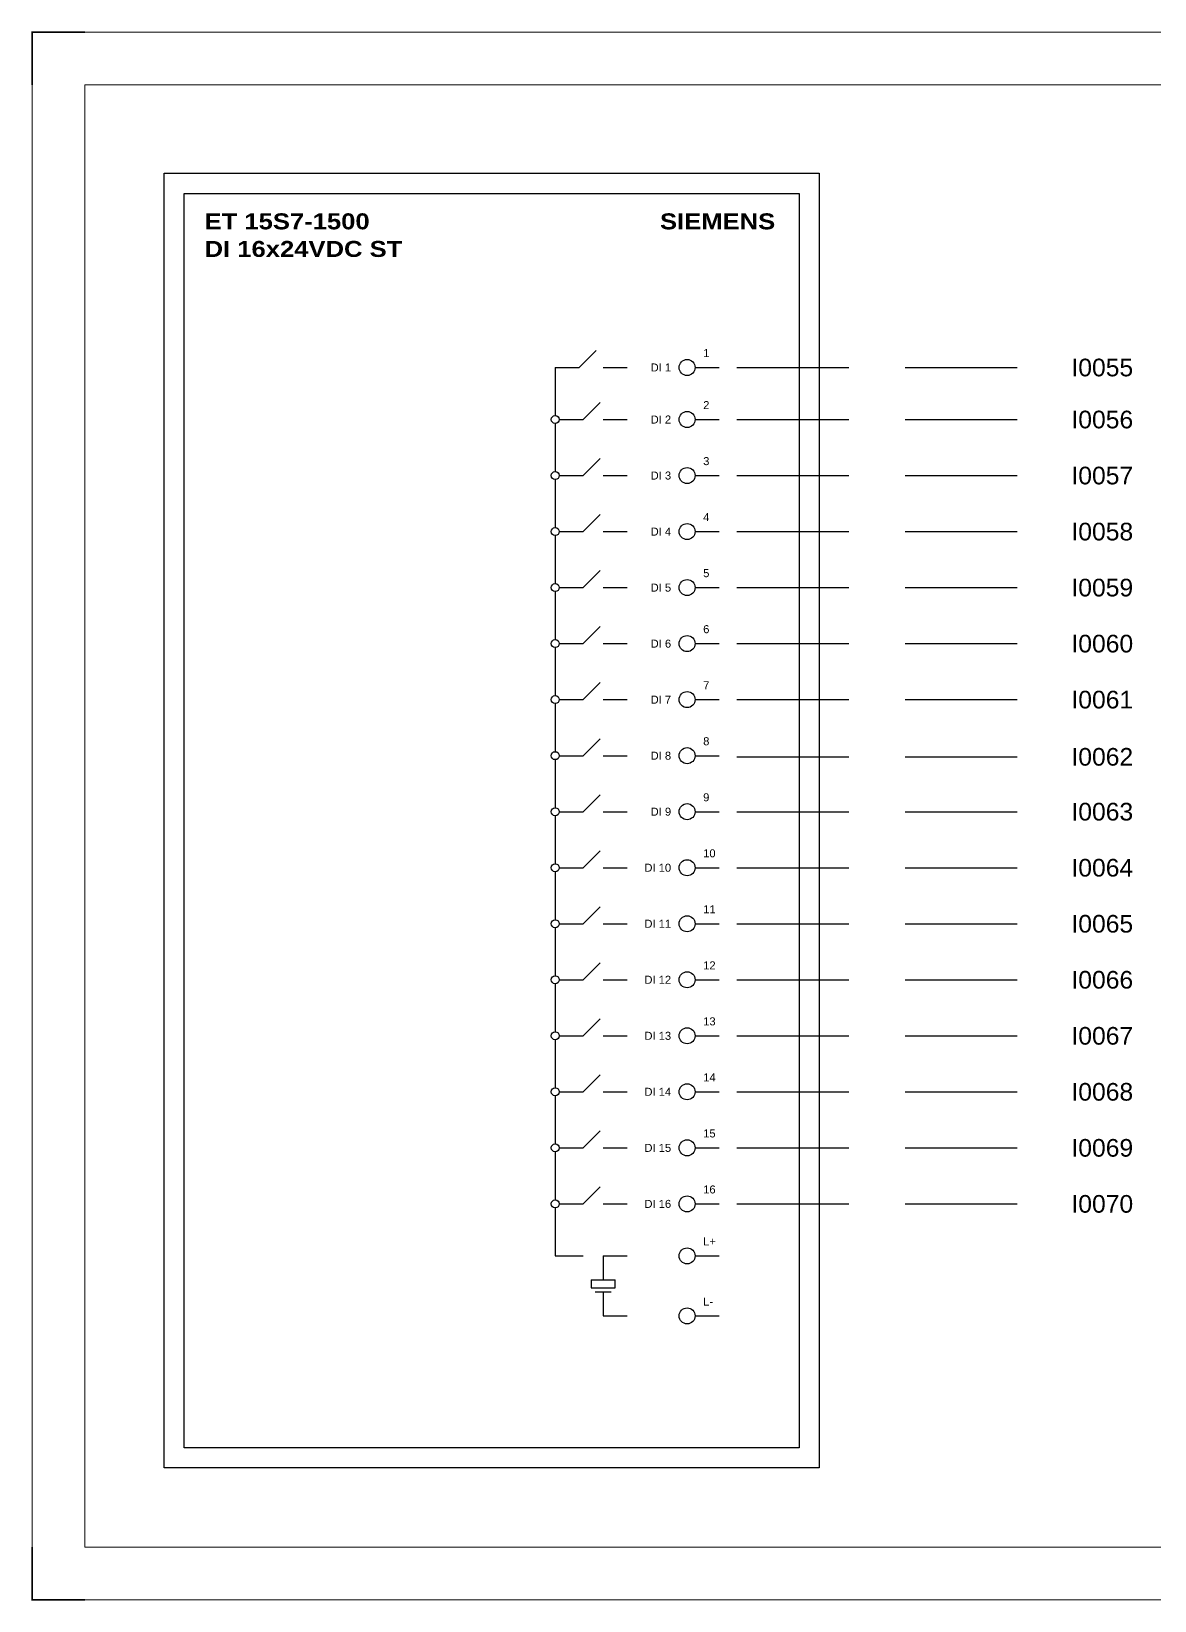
# Model space of a CAD drawing. Header units: centimetres. Extents: x -6233 to 67854, y 107 to 55669.
# Drawn here: x 6612 to 9793, y 47160 to 51604 of the extents above; entities that cross this region are included whole.
import ezdxf
from ezdxf.enums import TextEntityAlignment as Align

# ---------------------------------------------------------------- set-up
doc = ezdxf.new("R2010")
doc.units = ezdxf.units.CM
doc.header["$LTSCALE"] = 25.4
doc.linetypes.add('HIDDEN', pattern=[0.375, 0.25, -0.125])
doc.layers.add('Etiket-Line-L', color=7, linetype='Continuous')
doc.layers.add('EtIket-Line-S', color=2, linetype='Continuous')
doc.styles.add('Bold', font='ariblk.ttf', dxfattribs={"height": 25.4})
doc.styles.get("Standard").update_dxf_attribs({"font": 'arial.ttf', "height": 25.4})

# ---------------------------------------------------------------- blocks, each defined once
blk = doc.blocks.new('x5 Out Line')
at = {"const_width": 0.3}
for points in [[(9.65, 286.71), (0, 286.71), (0, 277.06)], [(0, 9.65), (0, 0), (9.65, 0)]]:
    blk.add_lwpolyline(points, dxfattribs=at)
at = {"lineweight": 15}
blk.add_lwpolyline([(395.8, 9.65), (395.8, 277.06), (9.65, 277.06), (9.65, 9.65)], close=True, dxfattribs=at)
at = {"layer": 'EtIket-Line-S', "lineweight": 9, "ltscale": 0.5}
blk.add_lwpolyline([(0, 0), (405.45, 0), (405.45, 286.71), (0, 286.71)], close=True, dxfattribs=at)

msp = doc.modelspace()

# ---------------------------------------------------------------- linework, layer by layer
at = {"ltscale": 50}
for p, q in [((8163.3, 50651.9), (8211.3, 50700)), ((8095.3, 50651.9), (8163.3, 50651.9)), ((8095.3, 50651.9), (8095.3, 50515.9)), ((8231.3, 50651.9), (8299.3, 50651.9)), ((8174.6, 50504.6), (8222.7, 50552.6)), ((8095.3, 50493.2), (8095.3, 50357.2)), ((8106.6, 50504.6), (8174.6, 50504.6)), ((8231.3, 50504.6), (8299.3, 50504.6)), ((8174.6, 50345.9), (8222.7, 50394)), ((8095.3, 50334.6), (8095.3, 50198.6)), ((8106.6, 50345.9), (8174.6, 50345.9)), ((8231.3, 50345.9), (8299.3, 50345.9)), ((8174.6, 50187.2), (8222.7, 50235.3)), ((8095.3, 50175.9), (8095.3, 50039.9)), ((8106.6, 50187.2), (8174.6, 50187.2)), ((8231.3, 50187.2), (8299.3, 50187.2)), ((8174.6, 50028.6), (8222.7, 50076.7)), ((8095.3, 50017.3), (8095.3, 49881.3)), ((8106.6, 50028.6), (8174.6, 50028.6)), ((8231.3, 50028.6), (8299.3, 50028.6)), ((8174.6, 49869.9), (8222.7, 49918)), ((8106.6, 49869.9), (8174.6, 49869.9)), ((8231.3, 49869.9), (8299.3, 49869.9)), ((8095.3, 49858.6), (8095.3, 49722.6)), ((8174.6, 49711.3), (8222.7, 49759.4)), ((8095.3, 49699.9), (8095.3, 49563.9)), ((8106.6, 49711.3), (8174.6, 49711.3)), ((8231.3, 49711.3), (8299.3, 49711.3)), ((8174.6, 49552.6), (8222.7, 49600.7)), ((8106.6, 49552.6), (8174.6, 49552.6)), ((8231.3, 49552.6), (8299.3, 49552.6)), ((8095.3, 49541.3), (8095.3, 49405.3)), ((8174.6, 49394), (8222.7, 49442)), ((8095.3, 49382.6), (8095.3, 49246.6)), ((8106.6, 49394), (8174.6, 49394)), ((8231.3, 49394), (8299.3, 49394)), ((8174.6, 49235.3), (8222.7, 49283.4)), ((8095.3, 49224), (8095.3, 49088)), ((8106.6, 49235.3), (8174.6, 49235.3)), ((8231.3, 49235.3), (8299.3, 49235.3)), ((8174.6, 49076.6), (8222.7, 49124.7)), ((8095.3, 49065.3), (8095.3, 48929.3)), ((8106.6, 49076.6), (8174.6, 49076.6)), ((8231.3, 49076.6), (8299.3, 49076.6)), ((8174.6, 48918), (8222.7, 48966.1)), ((8095.3, 48906.6), (8095.3, 48770.7)), ((8106.6, 48918), (8174.6, 48918)), ((8231.3, 48918), (8299.3, 48918)), ((8174.6, 48759.3), (8222.7, 48807.4)), ((8106.6, 48759.3), (8174.6, 48759.3)), ((8231.3, 48759.3), (8299.3, 48759.3)), ((8095.3, 48748), (8095.3, 48612)), ((8174.6, 48600.7), (8222.7, 48648.7)), ((8095.3, 48589.3), (8095.3, 48453.3)), ((8106.6, 48600.7), (8174.6, 48600.7)), ((8231.3, 48600.7), (8299.3, 48600.7)), ((8174.6, 48442), (8222.7, 48490.1)), ((8106.6, 48442), (8174.6, 48442)), ((8231.3, 48442), (8299.3, 48442)), ((8095.3, 48430.7), (8095.3, 48294.7)), ((8174.6, 48283.3), (8222.7, 48331.4)), ((8095.3, 48272), (8095.3, 48136)), ((8106.6, 48283.3), (8174.6, 48283.3)), ((8231.3, 48283.3), (8299.3, 48283.3)), ((8095.3, 48136), (8174.6, 48136)), ((8231.3, 48136), (8299.3, 48136)), ((8231.3, 48136), (8231.3, 48068)), ((8197.3, 48068), (8265.3, 48068)), ((8197.3, 48068), (8197.3, 48045.6)), ((8197.3, 48045.6), (8265.3, 48045.6)), ((8265.3, 48045.6), (8265.3, 48068)), ((8208.6, 48034), (8253.9, 48034)), ((8231.3, 48034), (8231.3, 47966)), ((8231.3, 47966), (8299.3, 47966))]:
    msp.add_line(p, q, dxfattribs=at)
at = {"color": 6, "ltscale": 50}
for p, q in [((8491.6, 50651.9), (8559.6, 50651.9)), ((8491.6, 50504.6), (8559.6, 50504.6)), ((8491.6, 50345.9), (8559.6, 50345.9)), ((8491.6, 50187.2), (8559.6, 50187.2)), ((8491.6, 50028.6), (8559.6, 50028.6)), ((8491.6, 49869.9), (8559.6, 49869.9)), ((8491.6, 49711.3), (8559.6, 49711.3)), ((8491.6, 49552.6), (8559.6, 49552.6)), ((8491.6, 49394), (8559.6, 49394)), ((8491.6, 49235.3), (8559.6, 49235.3)), ((8491.6, 49076.6), (8559.6, 49076.6)), ((8491.6, 48918), (8559.6, 48918)), ((8491.6, 48759.3), (8559.6, 48759.3)), ((8491.6, 48600.7), (8559.6, 48600.7)), ((8491.6, 48442), (8559.6, 48442)), ((8491.6, 48283.3), (8559.6, 48283.3)), ((8491.6, 48136), (8559.6, 48136)), ((8491.6, 47966), (8559.6, 47966))]:
    msp.add_line(p, q, dxfattribs=at)
at = {"color": 146, "linetype": 'HIDDEN', "ltscale": 50, "true_color": 0x105689}
for p, q in [((8609.6, 50651.9), (9457.1, 50651.9)), ((8609.6, 50504.6), (9457.1, 50504.6)), ((8609.6, 50345.9), (9457.1, 50345.9)), ((8609.6, 50187.2), (9457.1, 50187.2)), ((8609.6, 50028.6), (9457.1, 50028.6)), ((8609.6, 49869.9), (9457.1, 49869.9)), ((8609.6, 49711.3), (9457.1, 49711.3)), ((8609.6, 49549.4), (9457.1, 49549.4)), ((8609.6, 49394), (9457.1, 49394)), ((8609.6, 49235.3), (9457.1, 49235.3)), ((8609.6, 49076.6), (9457.1, 49076.6)), ((8609.6, 48918), (9457.1, 48918)), ((8609.6, 48759.3), (9457.1, 48759.3)), ((8609.6, 48600.7), (9457.1, 48600.7)), ((8609.6, 48442), (9457.1, 48442)), ((8609.6, 48283.3), (9457.1, 48283.3))]:
    msp.add_line(p, q, dxfattribs=at)
at = {"ltscale": 50}
msp.add_lwpolyline([(6988.2, 51201.8), (8842.9, 51201.8), (8842.9, 47535.9), (6988.2, 47535.9)], close=True, dxfattribs=at)
at = {"color": 6, "ltscale": 50}
msp.add_lwpolyline([(7044.9, 51145.1), (8786.3, 51145.1), (8786.3, 47592.6), (7044.9, 47592.6)], close=True, dxfattribs=at)
at = {"color": 6, "ltscale": 500}
for centre in [(8468.9, 50651.9), (8468.9, 50504.6), (8468.9, 50345.9), (8468.9, 50187.2), (8468.9, 50028.6), (8468.9, 49869.9), (8468.9, 49711.3), (8468.9, 49552.6), (8468.9, 49394), (8468.9, 49235.3), (8468.9, 49076.6), (8468.9, 48918), (8468.9, 48759.3), (8468.9, 48600.7), (8468.9, 48442), (8468.9, 48283.3), (8468.9, 48136), (8468.9, 47966)]:
    msp.add_circle(centre, 22.7, dxfattribs=at)
at = {"ltscale": 500}
for centre in [(8095.3, 50504.6), (8095.3, 50345.9), (8095.3, 50187.2), (8095.3, 50028.6), (8095.3, 49869.9), (8095.3, 49711.3), (8095.3, 49552.6), (8095.3, 49394), (8095.3, 49235.3), (8095.3, 49076.6), (8095.3, 48918), (8095.3, 48759.3), (8095.3, 48600.7), (8095.3, 48442), (8095.3, 48283.3)]:
    msp.add_circle(centre, 11.3, dxfattribs=at)

# ---------------------------------------------------------------- block references
at = {"layer": 'Etiket-Line-L', "lineweight": 0, "xscale": 15.48351216233742, "yscale": 15.48351216233742, "zscale": 15.48351216233742}
msp.add_blockref('x5 Out Line', (6614.4, 47162.1), dxfattribs=at)

# ---------------------------------------------------------------- texts
at = {"ltscale": 500, "style": 'Bold'}
for s, p in [('ET 15S7-1500', (7102.5, 51088.4)), ('DI 16x24VDC ST', (7102.5, 51010.3))]:
    msp.add_text(s, height=45.331, dxfattribs=at).set_placement(p, align=Align.TOP_LEFT)
msp.add_text('SIEMENS', height=45.33, dxfattribs=at).set_placement((8718.3, 51088.4), align=Align.TOP_RIGHT)
at = {"ltscale": 500}
for s, p in [('DI 1', (8423.6, 50651.9)), ('DI 2', (8423.6, 50504.6)), ('DI 3', (8423.6, 50345.9)), ('DI 4', (8423.6, 50187.2)), ('DI 5', (8423.6, 50028.6)), ('DI 6', (8423.6, 49869.9)), ('DI 7', (8423.6, 49711.3)), ('DI 8', (8423.6, 49552.6)), ('DI 9', (8423.6, 49394)), ('DI 10', (8423.6, 49235.3)), ('DI 11', (8423.6, 49076.6)), ('DI 12', (8423.6, 48918)), ('DI 13', (8423.6, 48759.3)), ('DI 14', (8423.6, 48600.7)), ('DI 15', (8423.6, 48442)), ('DI 16', (8423.6, 48283.3))]:
    msp.add_text(s, height=22.67, dxfattribs=at).set_placement(p, align=Align.MIDDLE_RIGHT)
for s, height, p in [('1', 22.7, (8514.3, 50674.6)), ('2', 22.7, (8514.3, 50527.2)), ('3', 22.7, (8514.3, 50368.6)), ('4', 22.7, (8514.3, 50209.9)), ('5', 22.7, (8514.3, 50051.3)), ('6', 22.7, (8514.3, 49892.6)), ('7', 22.7, (8514.3, 49733.9)), ('8', 22.7, (8514.3, 49575.3)), ('9', 22.7, (8514.3, 49416.6)), ('10', 22.67, (8514.3, 49258)), ('11', 22.67, (8514.3, 49099.3)), ('12', 22.67, (8514.3, 48940.6)), ('13', 22.67, (8514.3, 48782)), ('14', 22.67, (8514.3, 48623.3)), ('15', 22.67, (8514.3, 48464.7)), ('16', 22.67, (8514.3, 48306)), ('L+', 22.67, (8514.3, 48158.7)), ('L-', 22.67, (8514.3, 47988.7))]:
    msp.add_text(s, height=height, dxfattribs=at).set_placement(p, align=Align.BOTTOM_LEFT)
for s, p in [('I0055', (9557.1, 50651.9)), ('I0056', (9557.1, 50504.6)), ('I0057', (9557.1, 50345.9)), ('I0058', (9557.1, 50187.2)), ('I0059', (9557.1, 50028.6)), ('I0060', (9557.1, 49869.9)), ('I0061', (9557.1, 49711.3)), ('I0062', (9557.1, 49549.4)), ('I0063', (9557.1, 49394)), ('I0064', (9557.1, 49235.3)), ('I0065', (9557.1, 49076.6)), ('I0066', (9557.1, 48918)), ('I0067', (9557.1, 48759.3)), ('I0068', (9557.1, 48600.7)), ('I0069', (9557.1, 48442)), ('I0070', (9557.1, 48283.3))]:
    msp.add_text(s, height=50, dxfattribs=at).set_placement(p, align=Align.MIDDLE_LEFT)

doc.saveas('drawing.dxf')
